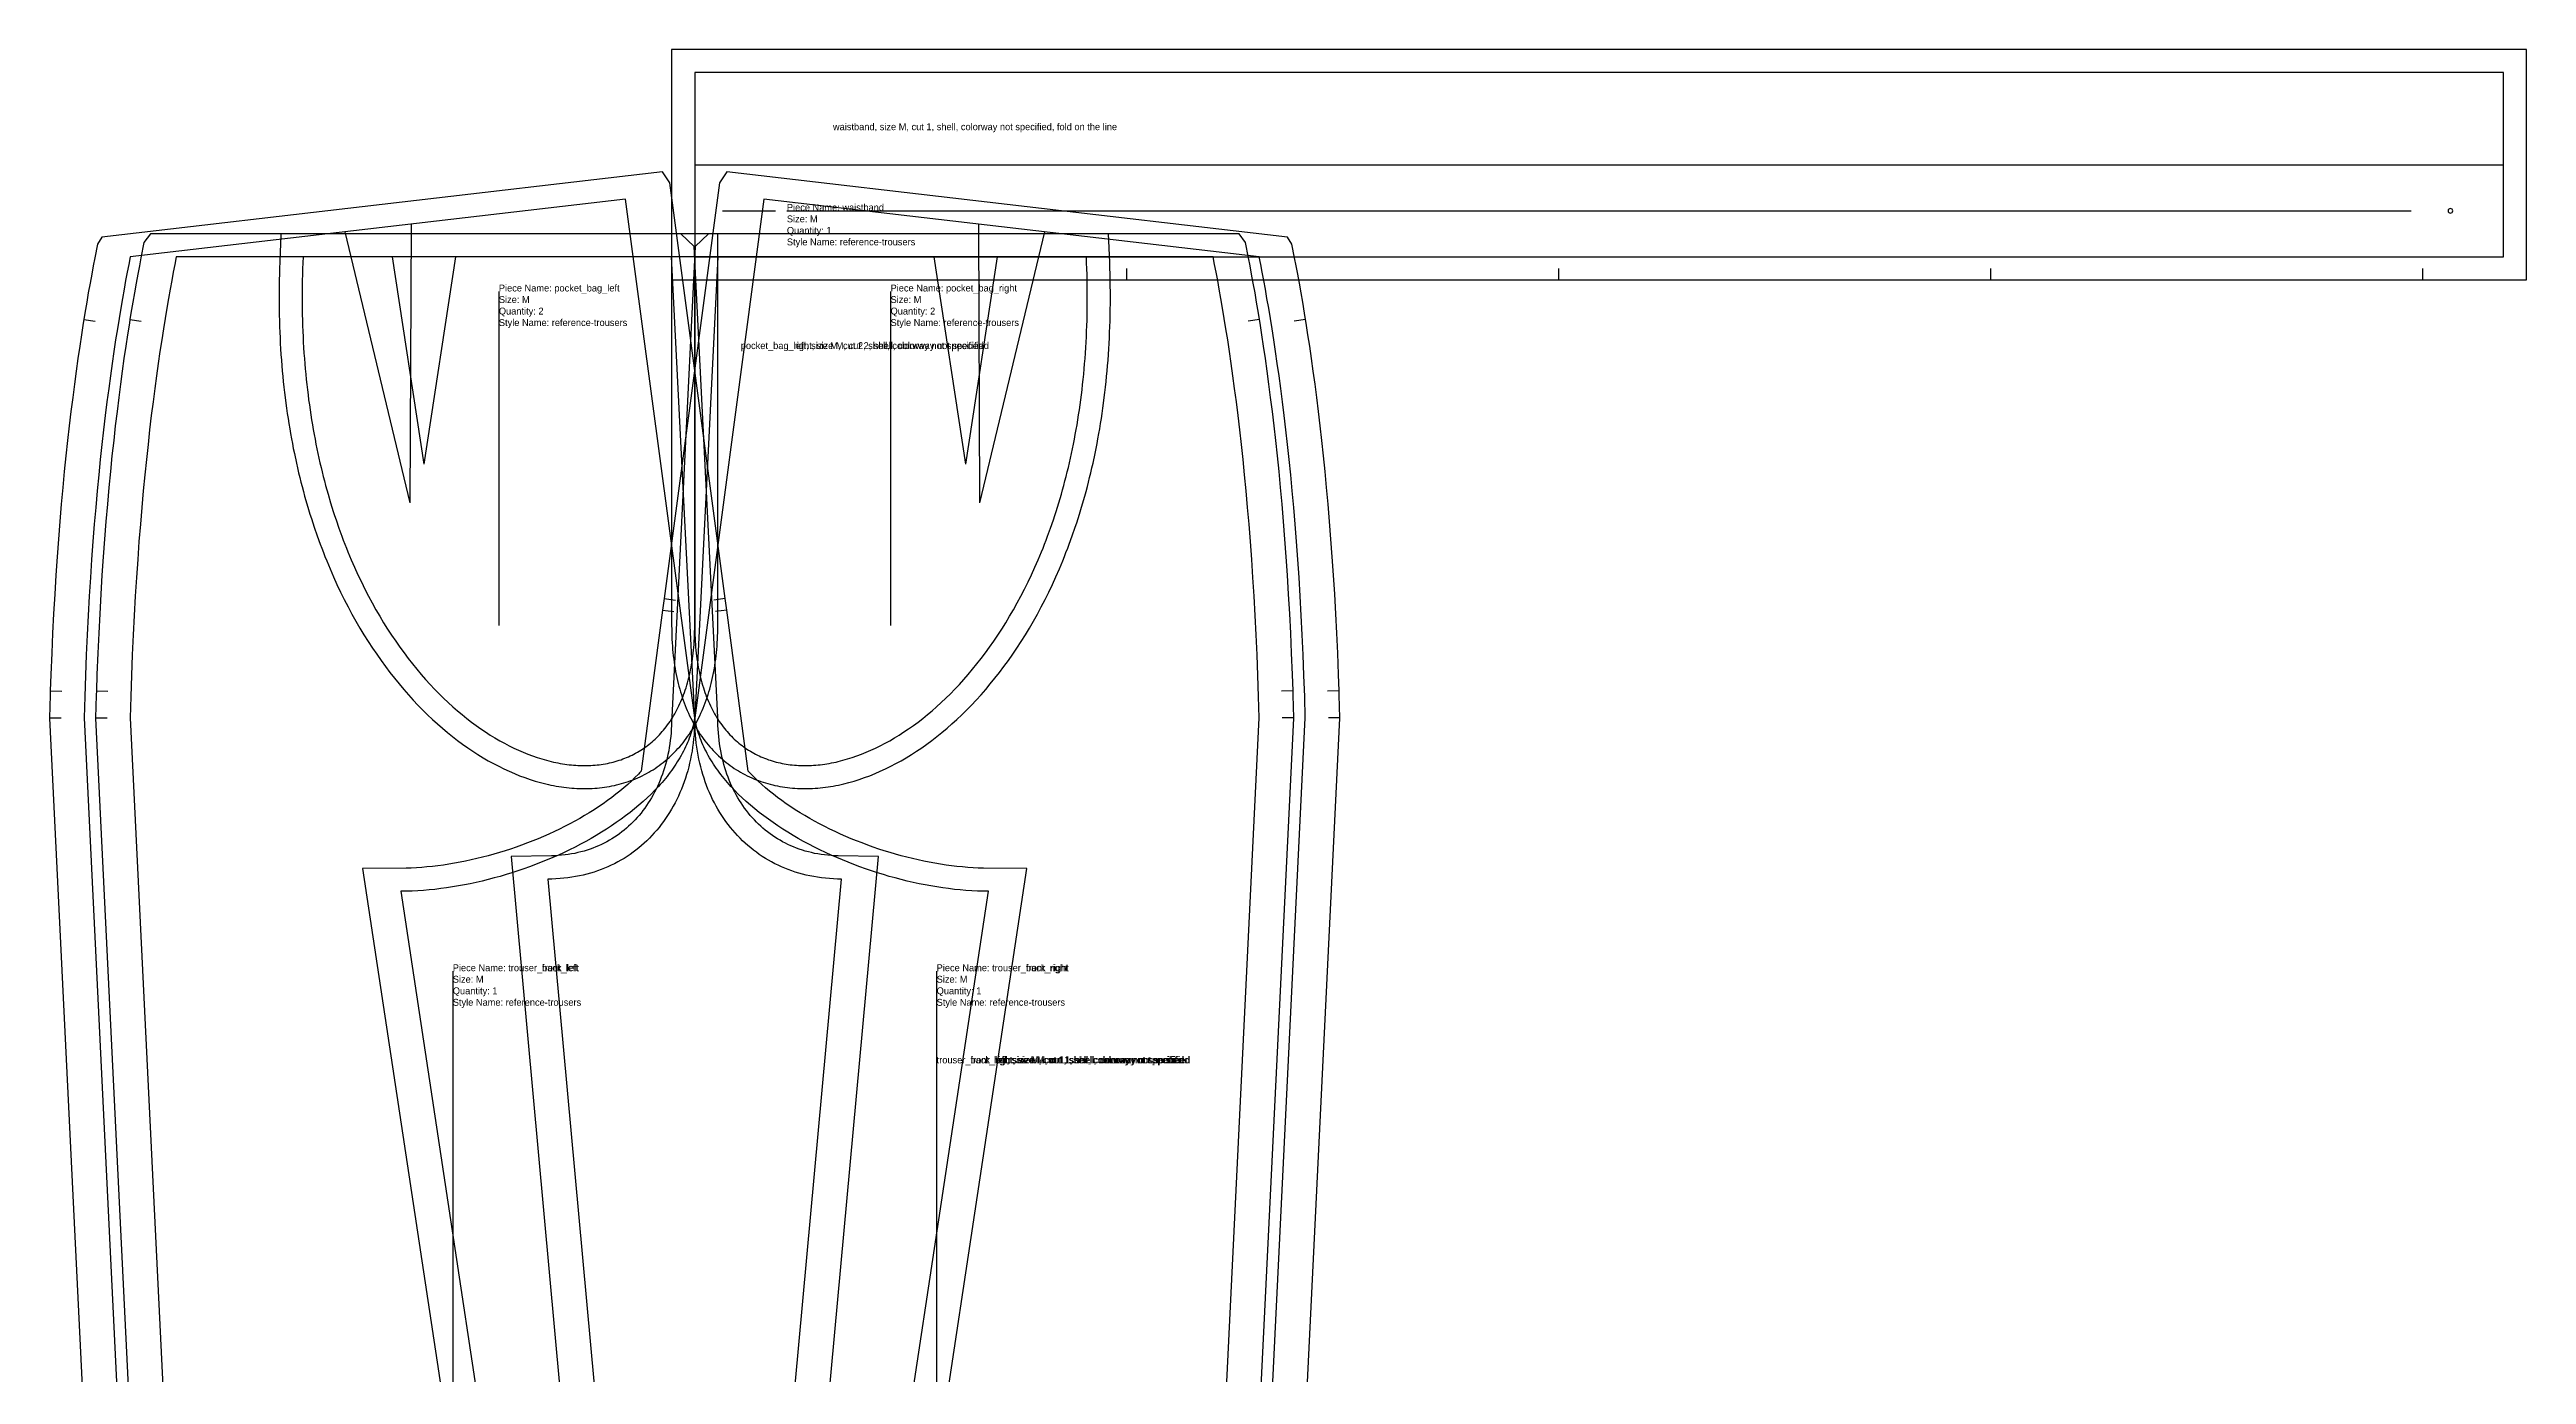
# Model space of a CAD drawing. Extents: x -280 to 795, y -1060 to 90.
# Drawn here: x -280 to 795, y -485 to 90 of the extents above; entities that cross this region are included whole.
import ezdxf

# ---------------------------------------------------------------- set-up
doc = ezdxf.new("R2010")
doc.units = 0
for name, color, linetype in [('CUT', 1, 'CONTINUOUS'), ('DRAW', 7, 'CONTINUOUS'), ('DRILL', 6, 'CONTINUOUS'), ('INTCUT', 4, 'CONTINUOUS'), ('NOTCH', 3, 'CONTINUOUS'), ('TEXT', 2, 'CONTINUOUS')]:
    doc.layers.add(name, color=color, linetype=linetype)

# ---------------------------------------------------------------- blocks, each defined once
blk = doc.blocks.new('pocket_bag_left_M')
at = {"layer": 'CUT'}
blk.add_lwpolyline([(-47.839, -230.761), (-46.738, -230.751), (-45.697, -230.724), (-44.547, -230.677), (-43.413, -230.607), (-42.388, -230.527), (-41.317, -230.424), (-40.215, -230.3), (-39.099, -230.15), (-38.1, -229.998), (-36.983, -229.806), (-35.964, -229.613), (-34.845, -229.376), (-33.883, -229.155), (-32.768, -228.875), (-31.754, -228.6), (-30.762, -228.308), (-29.681, -227.968), (-28.719, -227.643), (-27.68, -227.271), (-26.659, -226.881), (-25.707, -226.494), (-24.727, -226.073), (-23.733, -225.621), (-22.766, -225.156), (-21.78, -224.657), (-20.892, -224.185), (-19.923, -223.643), (-18.992, -223.097), (-18.076, -222.531), (-17.176, -221.95), (-16.263, -221.334), (-15.413, -220.732), (-14.497, -220.055), (-13.671, -219.417), (-12.812, -218.723), (-11.993, -218.034), (-11.154, -217.297), (-10.339, -216.55), (-9.569, -215.813), (-8.757, -215.003), (-8.033, -214.25), (-7.253, -213.407), (-6.519, -212.577), (-5.782, -211.71), (-5.074, -210.842), (-4.41, -209.992), (-3.689, -209.033), (-3.081, -208.189), (-2.394, -207.194), (-1.766, -206.244), (-1.126, -205.235), (-0.574, -204.327), (0.047, -203.258), (0.605, -202.254), (1.157, -201.217), (1.689, -200.175), (2.215, -199.094), (2.729, -197.986), (3.204, -196.91), (3.662, -195.825), (4.143, -194.629), (4.566, -193.521), (4.994, -192.337), (5.391, -191.182), (5.795, -189.939), (6.143, -188.81), (6.513, -187.527), (6.854, -186.28), (7.166, -185.06), (7.473, -183.777), (7.748, -182.543), (8.03, -181.194), (8.281, -179.894), (8.522, -178.543), (8.73, -177.255), (8.941, -175.843), (9.118, -174.522), (9.284, -173.142), (9.44, -171.676), (9.567, -170.32), (9.682, -168.882), (9.779, -167.448), (9.862, -165.922), (9.923, -164.498), (9.965, -163.077), (9.993, -161.46), (10, -160.05), (10, 10), (-179.588, 10), (-180.103, -2.238), (-180.193, -4.811), (-180.266, -7.307), (-180.33, -10.08), (-180.369, -12.624), (-180.393, -15.08), (-180.4, -17.694), (-180.391, -20.166), (-180.361, -22.889), (-180.322, -25.159), (-180.261, -27.721), (-180.182, -30.292), (-180.094, -32.602), (-179.98, -35.177), (-179.855, -37.619), (-179.725, -39.897), (-179.558, -42.415), (-179.386, -44.807), (-179.197, -47.202), (-179.002, -49.485), (-178.776, -51.914), (-178.561, -54.065), (-178.297, -56.519), (-178.032, -58.85), (-177.767, -61.022), (-177.456, -63.438), (-177.156, -65.651), (-176.836, -67.894), (-176.504, -70.089), (-176.165, -72.244), (-175.776, -74.588), (-175.413, -76.704), (-175.013, -78.909), (-174.618, -81.019), (-174.211, -83.095), (-173.76, -85.323), (-172.865, -89.486), (-172.4, -91.541), (-171.911, -93.635), (-171.393, -95.769), (-170.901, -97.742), (-170.425, -99.583), (-169.83, -101.828), (-169.296, -103.777), (-168.745, -105.729), (-167.613, -109.581), (-166.991, -111.602), (-166.37, -113.569), (-165.78, -115.388), (-165.164, -117.245), (-163.865, -121.003), (-162.513, -124.732), (-161.872, -126.434), (-161.142, -128.326), (-160.496, -129.965), (-159.729, -131.867), (-158.285, -135.327), (-156.777, -138.788), (-155.249, -142.136), (-153.684, -145.43), (-152.079, -148.666), (-150.425, -151.876), (-148.757, -154.977), (-147.04, -158.052), (-145.276, -161.088), (-143.535, -163.977), (-141.712, -166.88), (-139.855, -169.735), (-138.013, -172.459), (-136.134, -175.139), (-134.193, -177.803), (-132.271, -180.351), (-130.307, -182.857), (-128.302, -185.328), (-126.285, -187.715), (-124.26, -190.03), (-122.203, -192.293), (-120.143, -194.479), (-118.014, -196.65), (-115.929, -198.702), (-113.814, -200.701), (-111.659, -202.666), (-109.522, -204.531), (-107.322, -206.378), (-105.149, -208.127), (-102.95, -209.828), (-100.756, -211.448), (-98.535, -213.02), (-96.293, -214.534), (-94.084, -215.96), (-91.791, -217.362), (-89.604, -218.636), (-87.3, -219.907), (-85.066, -221.075), (-82.829, -222.175), (-80.534, -223.237), (-78.258, -224.223), (-75.991, -225.138), (-73.724, -225.984), (-71.442, -226.769), (-69.191, -227.475), (-66.923, -228.122), (-64.66, -228.696), (-63.511, -228.962), (-62.4, -229.203), (-61.236, -229.436), (-60.157, -229.637), (-59.003, -229.834), (-57.881, -230.01), (-56.741, -230.167), (-55.632, -230.303), (-54.494, -230.425), (-53.369, -230.528), (-52.283, -230.609), (-51.192, -230.673), (-50.087, -230.72), (-48.907, -230.752)], close=True, dxfattribs=at)
at = {"layer": 'DRAW'}
blk.add_line((-85, -15), (-85, -160), dxfattribs=at)
blk.add_lwpolyline([(-47.84, -220.76), (-46.91, -220.752), (-45.983, -220.728), (-45.065, -220.69), (-44.15, -220.634), (-43.241, -220.563), (-42.338, -220.476), (-41.441, -220.375), (-40.547, -220.255), (-39.662, -220.12), (-38.781, -219.969), (-37.908, -219.803), (-37.041, -219.62), (-36.18, -219.422), (-35.327, -219.208), (-34.481, -218.978), (-33.64, -218.731), (-32.807, -218.469), (-31.982, -218.19), (-31.164, -217.897), (-30.353, -217.587), (-29.55, -217.261), (-28.754, -216.919), (-27.968, -216.562), (-27.187, -216.186), (-26.416, -215.796), (-25.652, -215.39), (-24.898, -214.968), (-24.15, -214.529), (-23.413, -214.074), (-22.684, -213.603), (-21.965, -213.118), (-21.253, -212.614), (-20.552, -212.096), (-19.859, -211.561), (-19.177, -211.01), (-18.503, -210.442), (-17.84, -209.86), (-17.186, -209.26), (-16.544, -208.646), (-15.909, -208.013), (-15.286, -207.365), (-14.672, -206.701), (-14.071, -206.021), (-13.478, -205.324), (-12.898, -204.613), (-12.328, -203.884), (-11.77, -203.141), (-11.221, -202.379), (-10.685, -201.602), (-10.16, -200.809), (-9.647, -200), (-9.145, -199.174), (-8.656, -198.332), (-8.179, -197.474), (-7.714, -196.601), (-7.259, -195.709), (-6.818, -194.802), (-6.389, -193.878), (-5.974, -192.939), (-5.57, -191.982), (-5.18, -191.011), (-4.803, -190.023), (-4.44, -189.019), (-4.088, -187.997), (-3.751, -186.96), (-3.427, -185.906), (-3.118, -184.836), (-2.821, -183.749), (-2.539, -182.647), (-2.271, -181.528), (-2.018, -180.394), (-1.777, -179.241), (-1.552, -178.074), (-1.341, -176.889), (-1.147, -175.689), (-0.965, -174.471), (-0.8, -173.238), (-0.649, -171.987), (-0.515, -170.722), (-0.394, -169.438), (-0.29, -168.139), (-0.201, -166.824), (-0.129, -165.493), (-0.071, -164.143), (-0.031, -162.778), (-0.007, -161.397), (0, -160), (0, 0), (-170, 0), (-170.108, -2.569), (-170.198, -5.126), (-170.272, -7.666), (-170.33, -10.194), (-170.369, -12.706), (-170.393, -15.204), (-170.4, -17.686), (-170.391, -20.155), (-170.364, -22.607), (-170.322, -25.046), (-170.264, -27.469), (-170.19, -29.879), (-170.099, -32.273), (-169.994, -34.654), (-169.873, -37.019), (-169.738, -39.37), (-169.584, -41.704), (-169.417, -44.025), (-169.235, -46.33), (-169.039, -48.622), (-168.827, -50.897), (-168.601, -53.16), (-168.359, -55.406), (-168.106, -57.639), (-167.835, -59.855), (-167.552, -62.058), (-167.255, -64.244), (-166.945, -66.418), (-166.619, -68.574), (-166.282, -70.718), (-165.929, -72.846), (-165.566, -74.96), (-165.186, -77.057), (-164.795, -79.141), (-164.39, -81.209), (-163.974, -83.263), (-163.101, -87.325), (-162.646, -89.333), (-162.181, -91.328), (-161.701, -93.306), (-161.211, -95.27), (-160.707, -97.219), (-160.194, -99.155), (-159.668, -101.073), (-159.131, -102.977), (-158.024, -106.742), (-157.452, -108.6), (-156.87, -110.444), (-156.277, -112.273), (-155.675, -114.088), (-154.437, -117.67), (-153.159, -121.195), (-152.504, -122.933), (-151.839, -124.657), (-151.165, -126.366), (-150.482, -128.061), (-149.087, -131.403), (-147.656, -134.687), (-146.187, -137.907), (-144.684, -141.069), (-143.147, -144.168), (-141.58, -147.21), (-139.978, -150.188), (-138.348, -153.107), (-136.688, -155.964), (-135.001, -158.763), (-133.284, -161.498), (-131.543, -164.174), (-129.776, -166.787), (-127.985, -169.342), (-126.17, -171.833), (-124.335, -174.265), (-122.479, -176.634), (-120.604, -178.944), (-118.708, -181.189), (-116.795, -183.375), (-114.865, -185.499), (-112.92, -187.563), (-110.959, -189.563), (-108.987, -191.503), (-107.001, -193.381), (-105.006, -195.199), (-102.998, -196.952), (-100.981, -198.645), (-98.956, -200.275), (-96.926, -201.845), (-94.887, -203.351), (-92.845, -204.796), (-90.798, -206.178), (-88.75, -207.5), (-86.696, -208.756), (-84.644, -209.952), (-82.592, -211.084), (-80.542, -212.156), (-78.492, -213.163), (-76.448, -214.11), (-74.408, -214.993), (-72.374, -215.814), (-70.345, -216.571), (-68.325, -217.266), (-66.313, -217.897), (-64.312, -218.468), (-62.32, -218.973), (-61.329, -219.203), (-60.342, -219.417), (-59.356, -219.614), (-58.376, -219.797), (-57.398, -219.964), (-56.425, -220.116), (-55.453, -220.25), (-54.486, -220.369), (-53.523, -220.472), (-52.566, -220.56), (-51.61, -220.631), (-50.661, -220.687), (-49.716, -220.727), (-48.777, -220.752)], close=True, dxfattribs=at)
at = {"layer": 'TEXT'}
for s, p in [('Size: M', (-85, -20)), ('Piece Name: pocket_bag_left', (-85, -15)), ('Style Name: reference-trousers', (-85, -30)), ('Quantity: 2', (-85, -25)), ('pocket_bag_left, size M, cut 2, shell, colorway not specified', (20, -40))]:
    blk.add_text(s, height=3, dxfattribs=at).set_placement(p)
blk = doc.blocks.new('pocket_bag_right_M')
at = {"layer": 'CUT'}
blk.add_lwpolyline([(47.839, -230.761), (48.907, -230.752), (50.087, -230.72), (51.192, -230.673), (52.283, -230.609), (53.369, -230.528), (54.494, -230.425), (55.632, -230.303), (56.741, -230.167), (57.881, -230.01), (59.003, -229.834), (60.157, -229.637), (61.236, -229.436), (62.4, -229.203), (63.511, -228.962), (64.66, -228.696), (66.923, -228.122), (69.191, -227.475), (71.442, -226.769), (73.724, -225.984), (75.991, -225.138), (78.258, -224.223), (80.534, -223.237), (82.829, -222.175), (85.066, -221.075), (87.3, -219.907), (89.604, -218.636), (91.791, -217.362), (94.084, -215.96), (96.293, -214.534), (98.535, -213.02), (100.756, -211.448), (102.95, -209.828), (105.149, -208.127), (107.322, -206.378), (109.522, -204.531), (111.659, -202.666), (113.814, -200.701), (115.929, -198.702), (118.014, -196.65), (120.143, -194.479), (122.203, -192.293), (124.26, -190.03), (126.285, -187.715), (128.302, -185.328), (130.307, -182.857), (132.271, -180.351), (134.193, -177.803), (136.134, -175.139), (138.013, -172.459), (139.855, -169.735), (141.712, -166.88), (143.535, -163.977), (145.276, -161.088), (147.04, -158.052), (148.757, -154.977), (150.425, -151.876), (152.079, -148.666), (153.684, -145.43), (155.249, -142.136), (156.777, -138.788), (158.285, -135.327), (159.729, -131.867), (160.496, -129.965), (161.142, -128.326), (161.872, -126.434), (162.513, -124.732), (163.865, -121.003), (165.164, -117.245), (165.78, -115.388), (166.37, -113.569), (166.991, -111.602), (167.613, -109.581), (168.745, -105.729), (169.296, -103.777), (169.83, -101.828), (170.425, -99.583), (170.901, -97.742), (171.393, -95.769), (171.911, -93.635), (172.4, -91.541), (172.865, -89.486), (173.76, -85.323), (174.211, -83.095), (174.618, -81.019), (175.013, -78.909), (175.413, -76.704), (175.776, -74.588), (176.165, -72.244), (176.504, -70.089), (176.836, -67.894), (177.156, -65.651), (177.456, -63.438), (177.767, -61.022), (178.032, -58.85), (178.297, -56.519), (178.561, -54.065), (178.776, -51.914), (179.002, -49.485), (179.197, -47.202), (179.386, -44.807), (179.558, -42.415), (179.725, -39.897), (179.855, -37.619), (179.98, -35.177), (180.094, -32.602), (180.182, -30.292), (180.261, -27.721), (180.322, -25.159), (180.361, -22.889), (180.391, -20.166), (180.4, -17.694), (180.393, -15.08), (180.369, -12.624), (180.33, -10.08), (180.266, -7.307), (180.193, -4.811), (180.103, -2.238), (179.588, 10), (-10, 10), (-10, -160.05), (-9.993, -161.46), (-9.965, -163.077), (-9.923, -164.498), (-9.862, -165.922), (-9.779, -167.448), (-9.682, -168.882), (-9.567, -170.32), (-9.44, -171.676), (-9.284, -173.142), (-9.118, -174.522), (-8.941, -175.843), (-8.73, -177.255), (-8.522, -178.543), (-8.281, -179.894), (-8.03, -181.194), (-7.748, -182.543), (-7.473, -183.777), (-7.166, -185.06), (-6.854, -186.28), (-6.513, -187.527), (-6.143, -188.81), (-5.795, -189.939), (-5.391, -191.182), (-4.994, -192.337), (-4.566, -193.521), (-4.143, -194.629), (-3.662, -195.825), (-3.204, -196.91), (-2.729, -197.986), (-2.215, -199.094), (-1.689, -200.175), (-1.157, -201.217), (-0.605, -202.254), (-0.047, -203.258), (0.574, -204.327), (1.126, -205.235), (1.766, -206.244), (2.394, -207.194), (3.081, -208.189), (3.689, -209.033), (4.41, -209.992), (5.074, -210.842), (5.782, -211.71), (6.519, -212.577), (7.253, -213.407), (8.033, -214.25), (8.757, -215.003), (9.569, -215.813), (10.339, -216.55), (11.154, -217.297), (11.993, -218.034), (12.812, -218.723), (13.671, -219.417), (14.497, -220.055), (15.413, -220.732), (16.263, -221.334), (17.176, -221.95), (18.076, -222.531), (18.992, -223.097), (19.923, -223.643), (20.892, -224.185), (21.78, -224.657), (22.766, -225.156), (23.733, -225.621), (24.727, -226.073), (25.707, -226.494), (26.659, -226.881), (27.68, -227.271), (28.719, -227.643), (29.681, -227.968), (30.762, -228.308), (31.754, -228.6), (32.768, -228.875), (33.883, -229.155), (34.845, -229.376), (35.964, -229.613), (36.983, -229.806), (38.1, -229.998), (39.099, -230.15), (40.215, -230.3), (41.317, -230.424), (42.388, -230.527), (43.413, -230.607), (44.547, -230.677), (45.697, -230.724), (46.738, -230.751)], close=True, dxfattribs=at)
at = {"layer": 'DRAW'}
blk.add_line((85, -15), (85, -160), dxfattribs=at)
blk.add_lwpolyline([(47.84, -220.76), (48.777, -220.752), (49.716, -220.727), (50.661, -220.687), (51.61, -220.631), (52.566, -220.56), (53.523, -220.472), (54.486, -220.369), (55.453, -220.25), (56.425, -220.116), (57.398, -219.964), (58.376, -219.797), (59.356, -219.614), (60.342, -219.417), (61.329, -219.203), (62.32, -218.973), (64.312, -218.468), (66.313, -217.897), (68.325, -217.266), (70.345, -216.571), (72.374, -215.814), (74.408, -214.993), (76.448, -214.11), (78.492, -213.163), (80.542, -212.156), (82.592, -211.084), (84.644, -209.952), (86.696, -208.756), (88.75, -207.5), (90.798, -206.178), (92.845, -204.796), (94.887, -203.351), (96.926, -201.845), (98.956, -200.275), (100.981, -198.645), (102.998, -196.952), (105.006, -195.199), (107.001, -193.381), (108.987, -191.503), (110.959, -189.563), (112.92, -187.563), (114.865, -185.499), (116.795, -183.375), (118.708, -181.189), (120.604, -178.944), (122.479, -176.634), (124.335, -174.265), (126.17, -171.833), (127.985, -169.342), (129.776, -166.787), (131.543, -164.174), (133.284, -161.498), (135.001, -158.763), (136.688, -155.964), (138.348, -153.107), (139.978, -150.188), (141.58, -147.21), (143.147, -144.168), (144.684, -141.069), (146.187, -137.907), (147.656, -134.687), (149.087, -131.403), (150.482, -128.061), (151.165, -126.366), (151.839, -124.657), (152.504, -122.933), (153.159, -121.195), (154.437, -117.67), (155.675, -114.088), (156.277, -112.273), (156.87, -110.444), (157.452, -108.6), (158.024, -106.742), (159.131, -102.977), (159.668, -101.073), (160.194, -99.155), (160.707, -97.219), (161.211, -95.27), (161.701, -93.306), (162.181, -91.328), (162.646, -89.333), (163.101, -87.325), (163.974, -83.263), (164.39, -81.209), (164.795, -79.141), (165.186, -77.057), (165.566, -74.96), (165.929, -72.846), (166.282, -70.718), (166.619, -68.574), (166.945, -66.418), (167.255, -64.244), (167.552, -62.058), (167.835, -59.855), (168.106, -57.639), (168.359, -55.406), (168.601, -53.16), (168.827, -50.897), (169.039, -48.622), (169.235, -46.33), (169.417, -44.025), (169.584, -41.704), (169.738, -39.37), (169.873, -37.019), (169.994, -34.654), (170.099, -32.273), (170.19, -29.879), (170.264, -27.469), (170.322, -25.046), (170.364, -22.607), (170.391, -20.155), (170.4, -17.686), (170.393, -15.204), (170.369, -12.706), (170.33, -10.194), (170.272, -7.666), (170.198, -5.126), (170.108, -2.569), (170, 0), (0, 0), (0, -160), (0.007, -161.397), (0.031, -162.778), (0.071, -164.143), (0.129, -165.493), (0.201, -166.824), (0.29, -168.139), (0.394, -169.438), (0.515, -170.722), (0.649, -171.987), (0.8, -173.238), (0.965, -174.471), (1.147, -175.689), (1.341, -176.889), (1.552, -178.074), (1.777, -179.241), (2.018, -180.394), (2.271, -181.528), (2.539, -182.647), (2.821, -183.749), (3.118, -184.836), (3.427, -185.906), (3.751, -186.96), (4.088, -187.997), (4.44, -189.019), (4.803, -190.023), (5.18, -191.011), (5.57, -191.982), (5.974, -192.939), (6.389, -193.878), (6.818, -194.802), (7.259, -195.709), (7.714, -196.601), (8.179, -197.474), (8.656, -198.332), (9.145, -199.174), (9.647, -200), (10.16, -200.809), (10.685, -201.602), (11.221, -202.379), (11.77, -203.141), (12.328, -203.884), (12.898, -204.613), (13.478, -205.324), (14.071, -206.021), (14.672, -206.701), (15.286, -207.365), (15.909, -208.013), (16.544, -208.646), (17.186, -209.26), (17.84, -209.86), (18.503, -210.442), (19.177, -211.01), (19.859, -211.561), (20.552, -212.096), (21.253, -212.614), (21.965, -213.118), (22.684, -213.603), (23.413, -214.074), (24.15, -214.529), (24.898, -214.968), (25.652, -215.39), (26.416, -215.796), (27.187, -216.186), (27.968, -216.562), (28.754, -216.919), (29.55, -217.261), (30.353, -217.587), (31.164, -217.897), (31.982, -218.19), (32.807, -218.469), (33.64, -218.731), (34.481, -218.978), (35.327, -219.208), (36.18, -219.422), (37.041, -219.62), (37.908, -219.803), (38.781, -219.969), (39.662, -220.12), (40.547, -220.255), (41.441, -220.375), (42.338, -220.476), (43.241, -220.563), (44.15, -220.634), (45.065, -220.69), (45.983, -220.728), (46.91, -220.752)], close=True, dxfattribs=at)
at = {"layer": 'TEXT'}
for s, p in [('Size: M', (85, -20)), ('Piece Name: pocket_bag_right', (85, -15)), ('Style Name: reference-trousers', (85, -30)), ('Quantity: 2', (85, -25)), ('pocket_bag_right, size M, cut 2, shell, colorway not specified', (20, -40))]:
    blk.add_text(s, height=3, dxfattribs=at).set_placement(p)
blk = doc.blocks.new('trouser_back_left_M')
at = {"layer": 'CUT'}
blk.add_lwpolyline([(-241.969, -1060), (36.214, -1060), (30.171, -1020), (86.082, -649.895), (144.156, -265.473), (125.287, -265.285), (123.008, -265.217), (120.806, -265.111), (118.473, -264.957), (116.202, -264.765), (113.798, -264.521), (111.481, -264.246), (109.086, -263.922), (106.723, -263.563), (104.277, -263.151), (101.819, -262.699), (99.438, -262.223), (96.986, -261.694), (94.571, -261.136), (92.074, -260.519), (89.666, -259.888), (87.207, -259.204), (84.77, -258.489), (82.296, -257.723), (79.938, -256.957), (77.437, -256.103), (75.105, -255.27), (72.639, -254.35), (70.266, -253.425), (67.925, -252.473), (65.612, -251.491), (63.284, -250.462), (60.921, -249.377), (58.71, -248.319), (56.475, -247.207), (54.227, -246.046), (52.063, -244.883), (49.897, -243.672), (47.801, -242.455), (45.739, -241.211), (43.633, -239.888), (41.701, -238.627), (39.758, -237.307), (37.831, -235.944), (35.991, -234.587), (34.16, -233.179), (32.424, -231.787), (30.728, -230.366), (29.07, -228.915), (27.483, -227.457), (25.962, -225.996), (24.455, -224.472), (23.781, -223.765), (23.273, -223.218), (13.945, -153.256), (13.284, -148.3), (-10.78, 32.181), (-13.915, 36.938), (-257.291, 8.638), (-259.184, 5.6), (-260.364, -0.374), (-261.035, -3.858), (-261.706, -7.429), (-262.419, -11.327), (-263.179, -15.613), (-263.875, -19.641), (-264.662, -24.345), (-265.113, -27.125), (-265.377, -28.753), (-266.173, -33.838), (-266.92, -38.778), (-267.698, -44.114), (-268.464, -49.566), (-269.22, -55.177), (-269.969, -60.951), (-270.725, -67.049), (-271.46, -73.251), (-272.176, -79.618), (-272.903, -86.389), (-273.59, -93.147), (-274.262, -100.135), (-274.914, -107.365), (-275.545, -114.81), (-276.156, -122.525), (-276.717, -130.145), (-277.258, -138.139), (-277.768, -146.349), (-278.247, -154.851), (-278.676, -163.31), (-279.068, -172.038), (-279.43, -181.236), (-279.666, -188.269), (-279.73, -190.16), (-280.006, -200), (-280.01, -200.155), (-240.018, -1020)], close=True, dxfattribs=at)
at = {"layer": 'DRAW'}
blk.add_line((-105, -310), (-105, -980), dxfattribs=at)
blk.add_lwpolyline([(-225, -1020), (15, -1020), (127.5, -275.308), (125.095, -275.284), (122.666, -275.212), (120.212, -275.094), (117.739, -274.93), (115.244, -274.719), (112.733, -274.464), (110.205, -274.164), (107.665, -273.821), (105.11, -273.432), (102.546, -273.001), (99.972, -272.527), (97.394, -272.012), (94.808, -271.454), (92.221, -270.856), (89.632, -270.217), (87.046, -269.539), (84.459, -268.819), (81.878, -268.062), (79.303, -267.265), (76.737, -266.431), (74.18, -265.558), (71.636, -264.65), (69.104, -263.705), (66.59, -262.725), (64.091, -261.708), (61.612, -260.656), (59.154, -259.57), (56.721, -258.452), (54.31, -257.299), (51.928, -256.114), (49.573, -254.897), (47.25, -253.649), (44.956, -252.366), (42.698, -251.055), (40.475, -249.714), (38.291, -248.343), (36.146, -246.942), (34.043, -245.513), (31.982, -244.055), (29.969, -242.571), (28.001, -241.058), (26.082, -239.519), (24.214, -237.954), (22.399, -236.365), (20.638, -234.748), (18.934, -233.11), (17.287, -231.446), (16.486, -230.606), (15.702, -229.76), (14.931, -228.907), (14.177, -228.049), (13.437, -227.185), (12.716, -226.317), (12.009, -225.441), (11.321, -224.562), (10.648, -223.677), (9.994, -222.787), (9.355, -221.89), (8.735, -220.989), (8.132, -220.083), (7.548, -219.173), (6.981, -218.256), (6.434, -217.335), (5.905, -216.41), (5.396, -215.481), (4.904, -214.545), (4.432, -213.605), (3.979, -212.66), (3.548, -211.712), (3.136, -210.758), (2.744, -209.801), (2.373, -208.838), (2.024, -207.873), (1.693, -206.902), (1.386, -205.928), (1.099, -204.949), (0.835, -203.967), (0.591, -202.98), (0.372, -201.99), (0.174, -200.996), (0, -200), (-30, 25), (-245, 0), (-245.636, -3.221), (-246.295, -6.639), (-246.973, -10.252), (-247.67, -14.061), (-248.38, -18.064), (-249.106, -22.264), (-249.841, -26.658), (-250.585, -31.249), (-251.334, -36.033), (-252.088, -41.014), (-252.842, -46.188), (-253.597, -51.56), (-254.347, -57.126), (-255.094, -62.888), (-255.833, -68.845), (-256.562, -74.999), (-257.276, -81.345), (-257.978, -87.889), (-258.663, -94.626), (-259.33, -101.561), (-259.973, -108.689), (-260.594, -116.014), (-261.189, -123.533), (-261.757, -131.249), (-262.292, -139.158), (-262.796, -147.264), (-263.264, -155.564), (-263.695, -164.061), (-264.085, -172.752), (-264.435, -181.64), (-264.74, -190.722), (-265, -200)], close=True, dxfattribs=at)
at = {"layer": 'INTCUT'}
for points in [[(-151.877, 10.828), (-123.639, -106.697)], [(-123.122, 14.172), (-123.639, -106.697)]]:
    blk.add_lwpolyline(points, dxfattribs=at)
at = {"layer": 'NOTCH'}
for p, q in [((-265.113, -27.125), (-260.177, -27.925)), ((13.284, -148.3), (8.328, -148.961)), ((13.945, -153.256), (8.989, -153.917)), ((-279.666, -188.269), (-274.669, -188.437)), ((-280.006, -200), (-275.006, -200)), ((86.082, -649.895), (81.138, -649.148))]:
    blk.add_line(p, q, dxfattribs=at)
at = {"layer": 'TEXT'}
for s, p in [('Piece Name: trouser_back_left', (-105, -310)), ('Size: M', (-105, -315)), ('Style Name: reference-trousers', (-105, -325)), ('Quantity: 1', (-105, -320)), ('trouser_back_left, size M, cut 1, shell, colorway not specified', (105, -350))]:
    blk.add_text(s, height=3, dxfattribs=at).set_placement(p)
blk = doc.blocks.new('trouser_back_right_M')
at = {"layer": 'CUT'}
blk.add_lwpolyline([(-36.214, -1060), (241.969, -1060), (240.018, -1020), (280.01, -200.155), (280.006, -200), (279.73, -190.16), (279.666, -188.269), (279.43, -181.236), (279.068, -172.038), (278.676, -163.31), (278.247, -154.851), (277.768, -146.349), (277.258, -138.139), (276.717, -130.145), (276.156, -122.525), (275.545, -114.81), (274.914, -107.365), (274.262, -100.135), (273.59, -93.147), (272.903, -86.389), (272.176, -79.618), (271.46, -73.251), (270.725, -67.049), (269.969, -60.951), (269.22, -55.177), (268.464, -49.566), (267.698, -44.114), (266.92, -38.778), (266.173, -33.838), (265.377, -28.753), (265.113, -27.125), (264.662, -24.345), (263.875, -19.641), (263.179, -15.613), (262.419, -11.327), (261.706, -7.429), (261.035, -3.858), (260.364, -0.374), (259.184, 5.6), (257.291, 8.638), (13.915, 36.938), (10.78, 32.181), (-13.284, -148.3), (-13.945, -153.256), (-23.273, -223.218), (-23.781, -223.765), (-24.455, -224.472), (-25.962, -225.996), (-27.483, -227.457), (-29.07, -228.915), (-30.728, -230.366), (-32.424, -231.787), (-34.16, -233.179), (-35.991, -234.587), (-37.831, -235.944), (-39.758, -237.307), (-41.701, -238.627), (-43.633, -239.888), (-45.739, -241.211), (-47.801, -242.455), (-49.897, -243.672), (-52.063, -244.883), (-54.227, -246.046), (-56.475, -247.207), (-58.71, -248.319), (-60.921, -249.377), (-63.284, -250.462), (-65.612, -251.491), (-67.925, -252.473), (-70.266, -253.425), (-72.639, -254.35), (-75.105, -255.27), (-77.437, -256.103), (-79.938, -256.957), (-82.296, -257.723), (-84.77, -258.489), (-87.207, -259.204), (-89.666, -259.888), (-92.074, -260.519), (-94.571, -261.136), (-96.986, -261.694), (-99.438, -262.223), (-101.819, -262.699), (-104.277, -263.151), (-106.723, -263.563), (-109.086, -263.922), (-111.481, -264.246), (-113.798, -264.521), (-116.202, -264.765), (-118.473, -264.957), (-120.806, -265.111), (-123.008, -265.217), (-125.287, -265.285), (-144.156, -265.473), (-86.082, -649.895), (-30.171, -1020)], close=True, dxfattribs=at)
at = {"layer": 'DRAW'}
blk.add_line((105, -310), (105, -980), dxfattribs=at)
blk.add_lwpolyline([(-15, -1020), (225, -1020), (265, -200), (264.74, -190.722), (264.435, -181.64), (264.085, -172.752), (263.695, -164.061), (263.264, -155.564), (262.796, -147.264), (262.292, -139.158), (261.757, -131.249), (261.189, -123.533), (260.594, -116.014), (259.973, -108.689), (259.33, -101.561), (258.663, -94.626), (257.978, -87.889), (257.276, -81.345), (256.562, -74.999), (255.833, -68.845), (255.094, -62.888), (254.347, -57.126), (253.597, -51.56), (252.842, -46.188), (252.088, -41.014), (251.334, -36.033), (250.585, -31.249), (249.841, -26.658), (249.106, -22.264), (248.38, -18.064), (247.67, -14.061), (246.973, -10.252), (246.295, -6.639), (245.636, -3.221), (245, 0), (30, 25), (0, -200), (-0.174, -200.996), (-0.372, -201.99), (-0.591, -202.98), (-0.835, -203.967), (-1.099, -204.949), (-1.386, -205.928), (-1.693, -206.902), (-2.024, -207.873), (-2.373, -208.838), (-2.744, -209.801), (-3.136, -210.758), (-3.548, -211.712), (-3.979, -212.66), (-4.432, -213.605), (-4.904, -214.545), (-5.396, -215.481), (-5.905, -216.41), (-6.434, -217.335), (-6.981, -218.256), (-7.548, -219.173), (-8.132, -220.083), (-8.735, -220.989), (-9.355, -221.89), (-9.994, -222.787), (-10.648, -223.677), (-11.321, -224.562), (-12.009, -225.441), (-12.716, -226.317), (-13.437, -227.185), (-14.177, -228.049), (-14.931, -228.907), (-15.702, -229.76), (-16.486, -230.606), (-17.287, -231.446), (-18.934, -233.11), (-20.638, -234.748), (-22.399, -236.365), (-24.214, -237.954), (-26.082, -239.519), (-28.001, -241.058), (-29.969, -242.571), (-31.982, -244.055), (-34.043, -245.513), (-36.146, -246.942), (-38.291, -248.343), (-40.475, -249.714), (-42.698, -251.055), (-44.956, -252.366), (-47.25, -253.649), (-49.573, -254.897), (-51.928, -256.114), (-54.31, -257.299), (-56.721, -258.452), (-59.154, -259.57), (-61.612, -260.656), (-64.091, -261.708), (-66.59, -262.725), (-69.104, -263.705), (-71.636, -264.65), (-74.18, -265.558), (-76.737, -266.431), (-79.303, -267.265), (-81.878, -268.062), (-84.459, -268.819), (-87.046, -269.539), (-89.632, -270.217), (-92.221, -270.856), (-94.808, -271.454), (-97.394, -272.012), (-99.972, -272.527), (-102.546, -273.001), (-105.11, -273.432), (-107.665, -273.821), (-110.205, -274.164), (-112.733, -274.464), (-115.244, -274.719), (-117.739, -274.93), (-120.212, -275.094), (-122.666, -275.212), (-125.095, -275.284), (-127.5, -275.308)], close=True, dxfattribs=at)
at = {"layer": 'INTCUT'}
for points in [[(123.122, 14.172), (123.639, -106.697)], [(151.877, 10.828), (123.639, -106.697)]]:
    blk.add_lwpolyline(points, dxfattribs=at)
at = {"layer": 'NOTCH'}
for p, q in [((265.113, -27.125), (260.177, -27.925)), ((-13.284, -148.3), (-8.328, -148.961)), ((-13.945, -153.256), (-8.989, -153.917)), ((279.666, -188.269), (274.669, -188.437)), ((280.006, -200), (275.006, -200)), ((-86.082, -649.895), (-81.138, -649.148))]:
    blk.add_line(p, q, dxfattribs=at)
at = {"layer": 'TEXT'}
for s, p in [('Piece Name: trouser_back_right', (105, -310)), ('Size: M', (105, -315)), ('Style Name: reference-trousers', (105, -325)), ('Quantity: 1', (105, -320)), ('trouser_back_right, size M, cut 1, shell, colorway not specified', (105, -350))]:
    blk.add_text(s, height=3, dxfattribs=at).set_placement(p)
blk = doc.blocks.new('trouser_front_left_M')
at = {"layer": 'CUT'}
blk.add_lwpolyline([(-221.969, -1060), (13.729, -1060), (10.062, -1020), (44.312, -646.369), (79.71, -260.205), (62.211, -259.98), (60.701, -259.924), (59.193, -259.829), (57.742, -259.703), (56.277, -259.536), (54.857, -259.339), (53.419, -259.101), (52.05, -258.838), (50.661, -258.532), (49.351, -258.207), (48.008, -257.837), (46.717, -257.444), (45.408, -257.005), (44.145, -256.546), (42.922, -256.062), (41.711, -255.547), (40.47, -254.977), (39.333, -254.418), (38.146, -253.794), (37.04, -253.174), (35.902, -252.496), (34.802, -251.799), (33.715, -251.068), (32.678, -250.331), (31.646, -249.553), (30.633, -248.748), (29.618, -247.895), (28.674, -247.059), (27.699, -246.147), (26.8, -245.263), (25.881, -244.31), (24.978, -243.325), (24.132, -242.352), (23.298, -241.343), (22.459, -240.273), (21.667, -239.208), (20.897, -238.118), (20.138, -236.982), (19.418, -235.848), (18.732, -234.704), (18.036, -233.478), (17.396, -232.284), (16.76, -231.026), (16.161, -229.77), (15.584, -228.481), (15.025, -227.15), (14.501, -225.819), (14.005, -224.465), (13.539, -223.102), (13.099, -221.712), (12.674, -220.259), (12.293, -218.835), (11.929, -217.351), (11.603, -215.877), (11.3, -214.357), (11.039, -212.88), (10.791, -211.291), (10.584, -209.739), (10.411, -208.194), (10.262, -206.562), (10.148, -204.942), (10.067, -203.346), (10.017, -201.673), (9.998, -199.702), (-0.212, 4.49), (-6.004, 10), (-236.249, 10), (-239.052, 6.267), (-240.364, -0.374), (-241.035, -3.858), (-241.706, -7.429), (-242.419, -11.327), (-243.179, -15.613), (-243.875, -19.641), (-244.662, -24.345), (-245.113, -27.125), (-245.377, -28.753), (-246.173, -33.838), (-246.92, -38.778), (-247.698, -44.114), (-248.464, -49.566), (-249.22, -55.177), (-249.969, -60.951), (-250.725, -67.049), (-251.46, -73.251), (-252.176, -79.618), (-252.903, -86.389), (-253.59, -93.147), (-254.262, -100.135), (-254.914, -107.365), (-255.545, -114.81), (-256.156, -122.525), (-256.717, -130.145), (-257.258, -138.139), (-257.768, -146.349), (-258.247, -154.851), (-258.676, -163.31), (-259.068, -172.038), (-259.43, -181.236), (-259.666, -188.269), (-259.73, -190.16), (-260.006, -200), (-260.01, -200.155), (-220.018, -1020)], close=True, dxfattribs=at)
at = {"layer": 'DRAW'}
blk.add_line((-105, -310), (-105, -980), dxfattribs=at)
blk.add_lwpolyline([(-205, -1020), (-5, -1020), (63.75, -270), (61.965, -269.977), (60.201, -269.912), (58.455, -269.802), (56.73, -269.652), (55.023, -269.458), (53.337, -269.224), (51.671, -268.948), (50.028, -268.632), (48.403, -268.274), (46.801, -267.877), (45.22, -267.441), (43.662, -266.967), (42.124, -266.452), (40.61, -265.901), (39.118, -265.311), (37.651, -264.687), (36.205, -264.023), (34.783, -263.324), (33.385, -262.589), (32.013, -261.82), (30.663, -261.015), (29.339, -260.176), (28.04, -259.303), (26.768, -258.398), (25.519, -257.457), (24.298, -256.486), (23.102, -255.482), (21.934, -254.447), (20.791, -253.379), (19.677, -252.283), (18.589, -251.155), (17.531, -250), (16.497, -248.812), (15.494, -247.597), (14.518, -246.353), (13.573, -245.082), (12.655, -243.782), (11.768, -242.456), (10.91, -241.103), (10.084, -239.726), (9.286, -238.32), (8.519, -236.891), (7.784, -235.436), (7.08, -233.959), (6.407, -232.456), (5.766, -230.93), (5.156, -229.382), (4.581, -227.812), (4.036, -226.218), (3.525, -224.603), (3.047, -222.967), (2.604, -221.312), (2.192, -219.634), (1.817, -217.939), (1.475, -216.223), (1.169, -214.491), (0.896, -212.738), (0.66, -210.968), (0.459, -209.18), (0.295, -207.377), (0.166, -205.555), (0.073, -203.719), (0.018, -201.867), (0, -200), (-10, 0), (-225, 0), (-225.636, -3.221), (-226.295, -6.639), (-226.973, -10.252), (-227.67, -14.061), (-228.38, -18.064), (-229.106, -22.264), (-229.841, -26.658), (-230.585, -31.249), (-231.334, -36.033), (-232.088, -41.014), (-232.842, -46.188), (-233.597, -51.56), (-234.347, -57.126), (-235.094, -62.888), (-235.833, -68.845), (-236.562, -74.999), (-237.276, -81.345), (-237.978, -87.889), (-238.663, -94.626), (-239.33, -101.561), (-239.973, -108.689), (-240.594, -116.014), (-241.189, -123.533), (-241.757, -131.249), (-242.292, -139.158), (-242.796, -147.264), (-243.264, -155.564), (-243.695, -164.061), (-244.085, -172.752), (-244.435, -181.64), (-244.74, -190.722), (-245, -200)], close=True, dxfattribs=at)
at = {"layer": 'INTCUT'}
for points in [[(-131.25, 0), (-117.5, -90)], [(-103.75, 0), (-117.5, -90)]]:
    blk.add_lwpolyline(points, dxfattribs=at)
at = {"layer": 'NOTCH'}
for p, q in [((-245.113, -27.125), (-240.177, -27.925)), ((-259.666, -188.269), (-254.669, -188.437)), ((-260.006, -200), (-255.006, -200)), ((44.312, -646.369), (39.333, -645.913))]:
    blk.add_line(p, q, dxfattribs=at)
at = {"layer": 'TEXT'}
for s, p in [('Piece Name: trouser_front_left', (-105, -310)), ('Size: M', (-105, -315)), ('Style Name: reference-trousers', (-105, -325)), ('Quantity: 1', (-105, -320)), ('trouser_front_left, size M, cut 1, shell, colorway not specified', (105, -350))]:
    blk.add_text(s, height=3, dxfattribs=at).set_placement(p)
blk = doc.blocks.new('trouser_front_right_M')
at = {"layer": 'CUT'}
blk.add_lwpolyline([(-13.729, -1060), (221.969, -1060), (220.018, -1020), (260.01, -200.155), (260.006, -200), (259.73, -190.16), (259.666, -188.269), (259.43, -181.236), (259.068, -172.038), (258.676, -163.31), (258.247, -154.851), (257.768, -146.349), (257.258, -138.139), (256.717, -130.145), (256.156, -122.525), (255.545, -114.81), (254.914, -107.365), (254.262, -100.135), (253.59, -93.147), (252.903, -86.389), (252.176, -79.618), (251.46, -73.251), (250.725, -67.049), (249.969, -60.951), (249.22, -55.177), (248.464, -49.566), (247.698, -44.114), (246.92, -38.778), (246.173, -33.838), (245.377, -28.753), (245.113, -27.125), (244.662, -24.345), (243.875, -19.641), (243.179, -15.613), (242.419, -11.327), (241.706, -7.429), (241.035, -3.858), (240.364, -0.374), (239.052, 6.267), (236.249, 10), (6.004, 10), (0.212, 4.49), (-9.998, -199.702), (-10.017, -201.673), (-10.067, -203.346), (-10.148, -204.942), (-10.262, -206.562), (-10.411, -208.194), (-10.584, -209.739), (-10.791, -211.291), (-11.039, -212.88), (-11.3, -214.357), (-11.603, -215.877), (-11.929, -217.351), (-12.293, -218.835), (-12.674, -220.259), (-13.099, -221.712), (-13.539, -223.102), (-14.005, -224.465), (-14.501, -225.819), (-15.025, -227.15), (-15.584, -228.481), (-16.161, -229.77), (-16.76, -231.026), (-17.396, -232.284), (-18.036, -233.478), (-18.732, -234.704), (-19.418, -235.848), (-20.138, -236.982), (-20.897, -238.118), (-21.667, -239.208), (-22.459, -240.273), (-23.298, -241.343), (-24.132, -242.352), (-24.978, -243.325), (-25.881, -244.31), (-26.8, -245.263), (-27.699, -246.147), (-28.674, -247.059), (-29.618, -247.895), (-30.633, -248.748), (-31.646, -249.553), (-32.678, -250.331), (-33.715, -251.068), (-34.802, -251.799), (-35.902, -252.496), (-37.04, -253.174), (-38.146, -253.794), (-39.333, -254.418), (-40.47, -254.977), (-41.711, -255.547), (-42.922, -256.062), (-44.145, -256.546), (-45.408, -257.005), (-46.717, -257.444), (-48.008, -257.837), (-49.351, -258.207), (-50.661, -258.532), (-52.05, -258.838), (-53.419, -259.101), (-54.857, -259.339), (-56.277, -259.536), (-57.742, -259.703), (-59.193, -259.829), (-60.701, -259.924), (-62.211, -259.98), (-79.71, -260.205), (-44.312, -646.369), (-10.062, -1020)], close=True, dxfattribs=at)
at = {"layer": 'DRAW'}
blk.add_line((105, -310), (105, -980), dxfattribs=at)
blk.add_lwpolyline([(5, -1020), (205, -1020), (245, -200), (244.74, -190.722), (244.435, -181.64), (244.085, -172.752), (243.695, -164.061), (243.264, -155.564), (242.796, -147.264), (242.292, -139.158), (241.757, -131.249), (241.189, -123.533), (240.594, -116.014), (239.973, -108.689), (239.33, -101.561), (238.663, -94.626), (237.978, -87.889), (237.276, -81.345), (236.562, -74.999), (235.833, -68.845), (235.094, -62.888), (234.347, -57.126), (233.597, -51.56), (232.842, -46.188), (232.088, -41.014), (231.334, -36.033), (230.585, -31.249), (229.841, -26.658), (229.106, -22.264), (228.38, -18.064), (227.67, -14.061), (226.973, -10.252), (226.295, -6.639), (225.636, -3.221), (225, 0), (10, 0), (0, -200), (-0.018, -201.867), (-0.073, -203.719), (-0.166, -205.555), (-0.295, -207.377), (-0.459, -209.18), (-0.66, -210.968), (-0.896, -212.738), (-1.169, -214.491), (-1.475, -216.223), (-1.817, -217.939), (-2.192, -219.634), (-2.604, -221.312), (-3.047, -222.967), (-3.525, -224.603), (-4.036, -226.218), (-4.581, -227.812), (-5.156, -229.382), (-5.766, -230.93), (-6.407, -232.456), (-7.08, -233.959), (-7.784, -235.436), (-8.519, -236.891), (-9.286, -238.32), (-10.084, -239.726), (-10.91, -241.103), (-11.768, -242.456), (-12.655, -243.782), (-13.573, -245.082), (-14.518, -246.353), (-15.494, -247.597), (-16.497, -248.812), (-17.531, -250), (-18.589, -251.155), (-19.677, -252.283), (-20.791, -253.379), (-21.934, -254.447), (-23.102, -255.482), (-24.298, -256.486), (-25.519, -257.457), (-26.768, -258.398), (-28.04, -259.303), (-29.339, -260.176), (-30.663, -261.015), (-32.013, -261.82), (-33.385, -262.589), (-34.783, -263.324), (-36.205, -264.023), (-37.651, -264.687), (-39.118, -265.311), (-40.61, -265.901), (-42.124, -266.452), (-43.662, -266.967), (-45.22, -267.441), (-46.801, -267.877), (-48.403, -268.274), (-50.028, -268.632), (-51.671, -268.948), (-53.337, -269.224), (-55.023, -269.458), (-56.73, -269.652), (-58.455, -269.802), (-60.201, -269.912), (-61.965, -269.977), (-63.75, -270)], close=True, dxfattribs=at)
at = {"layer": 'INTCUT'}
for points in [[(103.75, 0), (117.5, -90)], [(131.25, 0), (117.5, -90)]]:
    blk.add_lwpolyline(points, dxfattribs=at)
at = {"layer": 'NOTCH'}
for p, q in [((245.113, -27.125), (240.177, -27.925)), ((259.666, -188.269), (254.669, -188.437)), ((260.006, -200), (255.006, -200)), ((-44.312, -646.369), (-39.333, -645.913))]:
    blk.add_line(p, q, dxfattribs=at)
at = {"layer": 'TEXT'}
for s, p in [('Piece Name: trouser_front_right', (105, -310)), ('Size: M', (105, -315)), ('Style Name: reference-trousers', (105, -325)), ('Quantity: 1', (105, -320)), ('trouser_front_right, size M, cut 1, shell, colorway not specified', (105, -350))]:
    blk.add_text(s, height=3, dxfattribs=at).set_placement(p)
blk = doc.blocks.new('waistband_M')
at = {"layer": 'CUT'}
blk.add_lwpolyline([(-10, -10), (187.5, -10), (375, -10), (562.5, -10), (750, -10), (795, -10), (795, 90), (-10, 90)], close=True, dxfattribs=at)
at = {"layer": 'DRAW'}
blk.add_line((40, 20), (745, 20), dxfattribs=at)
blk.add_lwpolyline([(0, 0), (785, 0), (785, 80), (0, 80)], close=True, dxfattribs=at)
at = {"layer": 'DRILL'}
blk.add_lwpolyline([(761, 20, 1), (763, 20, 1)], format="xyb", close=True, dxfattribs=at)
at = {"layer": 'INTCUT'}
for points in [[(0, 40), (785, 40)], [(12, 20), (35, 20)]]:
    blk.add_lwpolyline(points, dxfattribs=at)
at = {"layer": 'NOTCH'}
for p, q in [((187.5, -10), (187.5, -5)), ((375, -10), (375, -5)), ((562.5, -10), (562.5, -5)), ((750, -10), (750, -5))]:
    blk.add_line(p, q, dxfattribs=at)
at = {"layer": 'TEXT'}
for s, p in [('waistband, size M, cut 1, shell, colorway not specified, fold on the line', (60, 55)), ('Piece Name: waistband', (40, 20)), ('Size: M', (40, 15)), ('Quantity: 1', (40, 10)), ('Style Name: reference-trousers', (40, 5))]:
    blk.add_text(s, height=3, dxfattribs=at).set_placement(p)

msp = doc.modelspace()

# ---------------------------------------------------------------- block references
for name in ['waistband_M', 'trouser_back_left_M', 'trouser_back_right_M', 'trouser_front_left_M', 'pocket_bag_left_M', 'trouser_front_right_M', 'pocket_bag_right_M']:
    msp.add_blockref(name, (0, 0))

doc.saveas('drawing.dxf')
